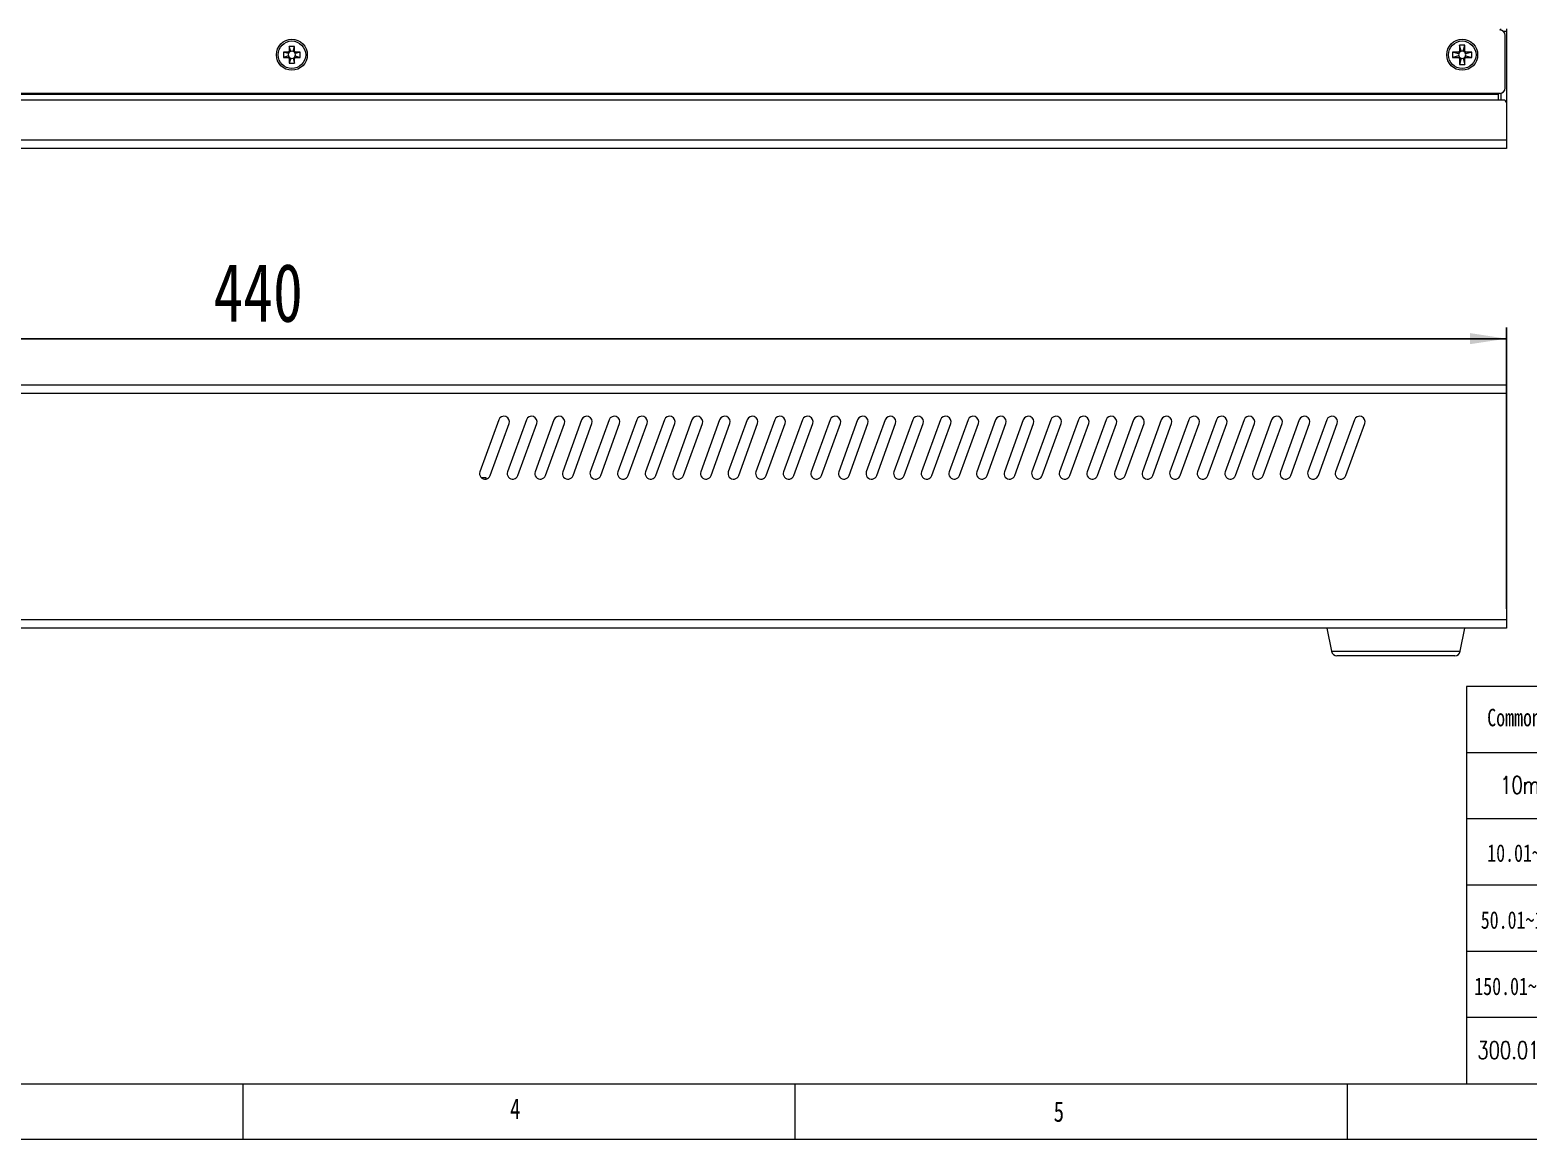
# Model space of a CAD drawing. Header units: millimetres. Extents: x 5 to 415, y 5 to 292.
# Drawn here: x 140.7 to 276.4, y 5 to 105.5 of the extents above; entities that cross this region are included whole.
import ezdxf

# ---------------------------------------------------------------- set-up
doc = ezdxf.new("R2010")
doc.units = ezdxf.units.MM
doc.styles.add('SLDTEXTSTYLE0', font='TXT', dxfattribs={"width": 0.75})
doc.styles.add('SLDTEXTSTYLE1', font='TXT', dxfattribs={"width": 0.75, "bigfont": 'bigfont'})
doc.dimstyles.new('SLDDIMSTYLE0', dxfattribs={"dimtxt": 5.291667, "dimasz": 3.302, "dimexe": 0, "dimexo": 0.0625, "dimgap": 1.322917, "dimtad": 1, "dimlfac": 2, "dimrnd": 1e-09, "dimzin": 12, "dimdsep": 46, "dimtxsty": 'SLDTEXTSTYLE0', "dimsah": 1, "dimcen": 0.09, "dimadec": 0, "dimazin": 3, "dimtfac": 1, "dimtofl": 0, "dimtmove": 0, "dimatfit": 3, "dimfxl": 1, "dimfrac": 2, "dimtolj": 1, "dimtzin": 12, "dimarcsym": 0})

# ---------------------------------------------------------------- blocks, each defined once
blk = doc.blocks.new('_D')
for p, q in [((54.41, 53.05), (54.41, 78.52)), ((274.41, 77.52), (54.41, 77.52)), ((274.41, 53.05), (274.41, 78.52))]:
    blk.add_line(p, q)
for points in [[(54.41, 77.52), (57.71, 77.02), (57.71, 78.03)], [(274.41, 77.52), (271.1, 78.03), (271.1, 77.02)]]:
    blk.add_solid(points)
at = {"insert": (157.3, 84.34), "char_height": 5.292, "attachment_point": 1, "style": 'SLDTEXTSTYLE0'}
blk.add_mtext('440', dxfattribs=at)

msp = doc.modelspace()

# ---------------------------------------------------------------- linework, layer by layer
at = {"color": 7, "linetype": 'Continuous', "lineweight": 15}
for p, q in [((273.907, 105.4843), (273.907, 105.5944)), ((274.307, 100.2444), (274.307, 104.9944)), ((274.407, 105.5944), (274.407, 105.3444)), ((274.407, 105.3444), (274.407, 98.8944)), ((164.0822, 103.4944), (163.657, 103.4944)), ((163.657, 103.4944), (163.657, 102.9944)), ((164.0986, 103.3471), (163.657, 103.4944)), ((164.0986, 103.1416), (163.657, 102.9944)), ((164.657, 103.9944), (164.157, 103.9944)), ((164.157, 103.9944), (164.157, 103.5692)), ((164.3042, 103.5527), (164.157, 103.9944)), ((164.5097, 103.5527), (164.657, 103.9944)), ((164.657, 103.5692), (164.657, 103.9944)), ((165.157, 103.4944), (164.7153, 103.3471)), ((164.7153, 103.1416), (165.157, 102.9944)), ((165.157, 103.4944), (164.7318, 103.4944)), ((165.157, 102.9944), (165.157, 103.4944)), ((270.0821, 103.4944), (269.532, 103.4944)), ((269.532, 103.4944), (269.532, 102.9944)), ((270.0945, 103.3336), (269.532, 103.4944)), ((270.0945, 103.1551), (269.532, 102.9944)), ((270.657, 104.1194), (270.157, 104.1194)), ((270.157, 104.1194), (270.157, 103.5692)), ((270.3177, 103.5569), (270.157, 104.1194)), ((270.4962, 103.5569), (270.657, 104.1194)), ((270.657, 103.5692), (270.657, 104.1194)), ((271.282, 103.4944), (270.7195, 103.3336)), ((270.7195, 103.1551), (271.282, 102.9944)), ((271.282, 103.4944), (270.7318, 103.4944)), ((271.282, 102.9944), (271.282, 103.4944)), ((163.657, 102.9944), (164.0822, 102.9944)), ((164.3042, 102.936), (164.157, 102.4944)), ((164.157, 102.9196), (164.157, 102.4944)), ((164.157, 102.4944), (164.657, 102.4944)), ((164.5097, 102.936), (164.657, 102.4944)), ((164.657, 102.4944), (164.657, 102.9196)), ((164.7318, 102.9944), (165.157, 102.9944)), ((269.532, 102.9944), (270.0821, 102.9944)), ((270.3177, 102.9319), (270.157, 102.3694)), ((270.157, 102.9195), (270.157, 102.3694)), ((270.157, 102.3694), (270.657, 102.3694)), ((270.4962, 102.9319), (270.657, 102.3694)), ((270.657, 102.3694), (270.657, 102.9195)), ((270.7318, 102.9944), (271.282, 102.9944)), ((273.807, 99.7444), (55.007, 99.7444)), ((273.707, 99.6444), (55.107, 99.6444)), ((273.707, 99.1444), (55.107, 99.1444)), ((273.707, 99.6444), (273.707, 99.7444)), ((273.707, 99.1444), (273.707, 99.6444)), ((274.157, 99.1444), (273.707, 99.1444)), ((273.907, 99.7545), (273.907, 99.1444)), ((274.407, 98.8944), (274.407, 95.4944)), ((274.407, 95.4944), (54.407, 95.4944)), ((274.407, 95.4944), (274.407, 94.7444)), ((274.407, 94.7444), (54.407, 94.7444)), ((274.407, 73.2987), (54.407, 73.2987)), ((274.407, 73.2987), (274.407, 72.5487)), ((274.407, 72.5487), (54.407, 72.5487)), ((274.407, 72.5487), (274.407, 52.0487)), ((183.1472, 70.1682), (181.4371, 65.4697)), ((182.3768, 65.1277), (184.0869, 69.8262)), ((185.6472, 70.1682), (183.9371, 65.4697)), ((184.8768, 65.1277), (186.5869, 69.8262)), ((188.1472, 70.1682), (186.4371, 65.4697)), ((187.3768, 65.1277), (189.0869, 69.8262)), ((190.6472, 70.1682), (188.9371, 65.4697)), ((189.8768, 65.1277), (191.5869, 69.8262)), ((193.1472, 70.1682), (191.4371, 65.4697)), ((192.3768, 65.1277), (194.0869, 69.8262)), ((195.6472, 70.1682), (193.9371, 65.4697)), ((194.8768, 65.1277), (196.5869, 69.8262)), ((198.1472, 70.1682), (196.4371, 65.4697)), ((197.3768, 65.1277), (199.0869, 69.8262)), ((200.6472, 70.1682), (198.9371, 65.4697)), ((199.8768, 65.1277), (201.5869, 69.8262)), ((203.1472, 70.1682), (201.4371, 65.4697)), ((202.3768, 65.1277), (204.0869, 69.8262)), ((205.6472, 70.1682), (203.9371, 65.4697)), ((204.8768, 65.1277), (206.5869, 69.8262)), ((208.1472, 70.1682), (206.4371, 65.4697)), ((207.3768, 65.1277), (209.0869, 69.8262)), ((210.6472, 70.1682), (208.9371, 65.4697)), ((209.8768, 65.1277), (211.5869, 69.8262)), ((213.1472, 70.1682), (211.4371, 65.4697)), ((212.3768, 65.1277), (214.0869, 69.8262)), ((215.6472, 70.1682), (213.9371, 65.4697)), ((214.8768, 65.1277), (216.5869, 69.8262)), ((218.1472, 70.1682), (216.4371, 65.4697)), ((217.3768, 65.1277), (219.0869, 69.8262)), ((220.6472, 70.1682), (218.9371, 65.4697)), ((219.8768, 65.1277), (221.5869, 69.8262)), ((223.1472, 70.1682), (221.4371, 65.4697)), ((222.3768, 65.1277), (224.0869, 69.8262)), ((225.6472, 70.1682), (223.9371, 65.4697)), ((224.8768, 65.1277), (226.5869, 69.8262)), ((228.1472, 70.1682), (226.4371, 65.4697)), ((227.3768, 65.1277), (229.0869, 69.8262)), ((230.6472, 70.1682), (228.9371, 65.4697)), ((229.8768, 65.1277), (231.5869, 69.8262)), ((233.1472, 70.1682), (231.4371, 65.4697)), ((232.3768, 65.1277), (234.0869, 69.8262)), ((235.6472, 70.1682), (233.9371, 65.4697)), ((234.8768, 65.1277), (236.5869, 69.8262)), ((238.1472, 70.1682), (236.4371, 65.4697)), ((237.3768, 65.1277), (239.0869, 69.8262)), ((240.6472, 70.1682), (238.9371, 65.4697)), ((239.8768, 65.1277), (241.5869, 69.8262)), ((243.1472, 70.1682), (241.4371, 65.4697)), ((242.3768, 65.1277), (244.0869, 69.8262)), ((245.6472, 70.1682), (243.9371, 65.4697)), ((244.8768, 65.1277), (246.5869, 69.8262)), ((248.1472, 70.1682), (246.4371, 65.4697)), ((247.3768, 65.1277), (249.0869, 69.8262)), ((250.6472, 70.1682), (248.9371, 65.4697)), ((249.8768, 65.1277), (251.5869, 69.8262)), ((253.1472, 70.1682), (251.4371, 65.4697)), ((252.3768, 65.1277), (254.0869, 69.8262)), ((255.6472, 70.1682), (253.9371, 65.4697)), ((254.8768, 65.1277), (256.5869, 69.8262)), ((258.1472, 70.1682), (256.4371, 65.4697)), ((257.3768, 65.1277), (259.0869, 69.8262)), ((260.6472, 70.1682), (258.9371, 65.4697)), ((259.8768, 65.1277), (261.5869, 69.8262)), ((182.007, 64.9237), (181.5762, 64.9237)), ((182.007, 64.8088), (182.007, 64.9237)), ((274.407, 52.0487), (54.407, 52.0487)), ((274.407, 52.0487), (274.407, 51.2987)), ((274.407, 51.2987), (54.407, 51.2987)), ((258.157, 51.2987), (258.5766, 49.2006)), ((270.2373, 49.2006), (270.657, 51.2987)), ((264.407, 48.7987), (259.0669, 48.7987)), ((269.7471, 48.7987), (264.407, 48.7987))]:
    msp.add_line(p, q, dxfattribs=at)
at = {"color": 8, "linetype": 'Continuous', "lineweight": 15}
for p, q in [((274.407, 105.3444), (274.164, 105.3444)), ((258.5766, 49.2006), (270.2373, 49.2006))]:
    msp.add_line(p, q, dxfattribs=at)
at = {"color": 7, "linetype": 'Continuous', "lineweight": 0}
for p, q in [((270.8, 46), (270.8, 10)), ((294.8, 46), (270.8, 46)), ((294.8, 40), (270.8, 40)), ((294.8, 34), (270.8, 34)), ((294.8, 28), (270.8, 28)), ((294.8, 22), (270.8, 22)), ((294.8, 16), (270.8, 16)), ((10, 10), (410, 10)), ((160, 5), (160, 10)), ((210, 5), (210, 10)), ((260, 10), (260, 5)), ((270.8, 10), (345.2, 10)), ((5, 5), (415, 5))]:
    msp.add_line(p, q, dxfattribs=at)
at = {"color": 7, "linetype": 'Continuous', "lineweight": 15, "flags": 128}
for points in [[(164.0986, 103.3471), (164.0816, 103.2444), (164.0986, 103.1416)], [(164.1772, 103.4742), (164.1305, 103.4153), (164.0986, 103.3471)], [(164.0986, 103.1416), (164.1305, 103.0735), (164.1772, 103.0146)], [(164.3042, 103.5527), (164.2361, 103.5209), (164.1772, 103.4742)], [(164.5097, 103.5527), (164.407, 103.5697), (164.3042, 103.5527)], [(164.6368, 103.4742), (164.5779, 103.5209), (164.5097, 103.5527)], [(164.7153, 103.3471), (164.6835, 103.4153), (164.6368, 103.4742)], [(164.6368, 103.0146), (164.6835, 103.0735), (164.7153, 103.1416)], [(164.7153, 103.1416), (164.7323, 103.2444), (164.7153, 103.3471)], [(270.0945, 103.3336), (270.0818, 103.2444), (270.0945, 103.1551)], [(270.1772, 103.4742), (270.1268, 103.4092), (270.0945, 103.3336)], [(270.0945, 103.1551), (270.1268, 103.0795), (270.1772, 103.0146)], [(270.3177, 103.5569), (270.2421, 103.5246), (270.1772, 103.4742)], [(270.4962, 103.5569), (270.407, 103.5695), (270.3177, 103.5569)], [(270.6368, 103.4742), (270.5718, 103.5246), (270.4962, 103.5569)], [(270.7195, 103.3336), (270.6872, 103.4092), (270.6368, 103.4742)], [(270.6368, 103.0146), (270.6872, 103.0795), (270.7195, 103.1551)], [(270.7195, 103.1551), (270.7321, 103.2444), (270.7195, 103.3336)], [(164.1772, 103.0146), (164.2361, 102.9679), (164.3042, 102.936)], [(164.3042, 102.936), (164.407, 102.919), (164.5097, 102.936)], [(164.5097, 102.936), (164.5779, 102.9679), (164.6368, 103.0146)], [(270.1772, 103.0146), (270.2421, 102.9642), (270.3177, 102.9319)], [(270.3177, 102.9319), (270.407, 102.9192), (270.4962, 102.9319)], [(270.4962, 102.9319), (270.5718, 102.9642), (270.6368, 103.0146)]]:
    msp.add_lwpolyline(points, dxfattribs=at)
at = {"color": 7, "linetype": 'Continuous', "lineweight": 15}
for centre, radius in [((164.407, 103.2444), 1.4), ((164.407, 103.2444), 1.25), ((270.407, 103.2444), 1.4), ((270.407, 103.2444), 1.25)]:
    msp.add_circle(centre, radius, dxfattribs=at)
for centre, radius, start, end in [((273.807, 104.9944), 0.5, 360, 90), ((273.807, 100.2444), 0.5, 270, 0), ((274.157, 98.8944), 0.25, 0, 90), ((183.6171, 69.9972), 0.5, 340, 160), ((186.1171, 69.9972), 0.5, 340, 160), ((188.6171, 69.9972), 0.5, 340, 160), ((191.1171, 69.9972), 0.5, 340, 160), ((193.6171, 69.9972), 0.5, 340, 160), ((196.1171, 69.9972), 0.5, 340, 160), ((198.6171, 69.9972), 0.5, 340, 160), ((201.1171, 69.9972), 0.5, 340, 160), ((203.6171, 69.9972), 0.5, 340, 160), ((206.1171, 69.9972), 0.5, 340, 160), ((208.6171, 69.9972), 0.5, 340, 160), ((211.1171, 69.9972), 0.5, 340, 160), ((213.6171, 69.9972), 0.5, 340, 160), ((216.1171, 69.9972), 0.5, 340, 160), ((218.6171, 69.9972), 0.5, 340, 160), ((221.1171, 69.9972), 0.5, 340, 160), ((223.6171, 69.9972), 0.5, 340, 160), ((226.1171, 69.9972), 0.5, 340, 160), ((228.6171, 69.9972), 0.5, 340, 160), ((231.1171, 69.9972), 0.5, 340, 160), ((233.6171, 69.9972), 0.5, 340, 160), ((236.1171, 69.9972), 0.5, 340, 160), ((238.6171, 69.9972), 0.5, 340, 160), ((241.1171, 69.9972), 0.5, 340, 160), ((243.6171, 69.9972), 0.5, 340, 160), ((246.1171, 69.9972), 0.5, 340, 160), ((248.6171, 69.9972), 0.5, 340, 160), ((251.1171, 69.9972), 0.5, 340, 160), ((253.6171, 69.9972), 0.5, 340, 160), ((256.1171, 69.9972), 0.5, 340, 160), ((258.6171, 69.9972), 0.5, 340, 160), ((261.1171, 69.9972), 0.5, 340, 160), ((181.907, 65.2987), 0.5, 160, 340), ((184.407, 65.2987), 0.5, 160, 340), ((186.907, 65.2987), 0.5, 160, 340), ((189.407, 65.2987), 0.5, 160, 340), ((191.907, 65.2987), 0.5, 160, 340), ((194.407, 65.2987), 0.5, 160, 340), ((196.907, 65.2987), 0.5, 160, 340), ((199.407, 65.2987), 0.5, 160, 340), ((201.907, 65.2987), 0.5, 160, 340), ((204.407, 65.2987), 0.5, 160, 340), ((206.907, 65.2987), 0.5, 160, 340), ((209.407, 65.2987), 0.5, 160, 340), ((211.907, 65.2987), 0.5, 160, 340), ((214.407, 65.2987), 0.5, 160, 340), ((216.907, 65.2987), 0.5, 160, 340), ((219.407, 65.2987), 0.5, 160, 340), ((221.907, 65.2987), 0.5, 160, 340), ((224.407, 65.2987), 0.5, 160, 340), ((226.907, 65.2987), 0.5, 160, 340), ((229.407, 65.2987), 0.5, 160, 340), ((231.907, 65.2987), 0.5, 160, 340), ((234.407, 65.2987), 0.5, 160, 340), ((236.907, 65.2987), 0.5, 160, 340), ((239.407, 65.2987), 0.5, 160, 340), ((241.907, 65.2987), 0.5, 160, 340), ((244.407, 65.2987), 0.5, 160, 340), ((246.907, 65.2987), 0.5, 160, 340), ((249.407, 65.2987), 0.5, 160, 340), ((251.907, 65.2987), 0.5, 160, 340), ((254.407, 65.2987), 0.5, 160, 340), ((256.907, 65.2987), 0.5, 160, 340), ((259.407, 65.2987), 0.5, 160, 340), ((259.0669, 49.2987), 0.5, 191.309932, 270), ((269.7471, 49.2987), 0.5, 270, 348.690068)]:
    msp.add_arc(centre, radius, start, end, dxfattribs=at)
for points, knots in [([(164.0822, 103.4944), (164.0906, 103.4952), (164.1074, 103.4968), (164.1299, 103.5097), (164.1468, 103.5287), (164.1557, 103.5497), (164.1566, 103.5636), (164.157, 103.5692)], [0, 0, 0, 0, 0.21497185, 0.42997475, 0.64434253, 0.85844187, 1, 1, 1, 1]), ([(164.1772, 103.4742), (164.177, 103.4741), (164.1666, 103.4672), (164.1418, 103.4661), (164.1087, 103.4775), (164.0922, 103.4872), (164.0831, 103.4938), (164.0822, 103.4944), (164.0822, 103.4944)], [0, 0, 0, 0, 0.0036517, 0.26326689, 0.50802712, 0.9492414, 0.9999412, 1, 1, 1, 1]), ([(164.157, 103.5692), (164.157, 103.5692), (164.1576, 103.5681), (164.1637, 103.5597), (164.1739, 103.5426), (164.1836, 103.5139), (164.1843, 103.4945), (164.1817, 103.4828), (164.1791, 103.4771), (164.1772, 103.4743), (164.1772, 103.4742)], [0, 0, 0, 0, 0.00005894, 0.05074231, 0.491814, 0.73649496, 0.86595194, 0.93104688, 0.9963496, 1, 1, 1, 1]), ([(164.6368, 103.4742), (164.6367, 103.4743), (164.6298, 103.4848), (164.6288, 103.5096), (164.64, 103.5425), (164.6502, 103.5597), (164.6563, 103.5681), (164.657, 103.5692), (164.657, 103.5692)], [0, 0, 0, 0, 0.00365158, 0.26326701, 0.50802705, 0.94924129, 0.99994104, 1, 1, 1, 1]), ([(164.7318, 103.4944), (164.7318, 103.4944), (164.7308, 103.4938), (164.7217, 103.4872), (164.7054, 103.4775), (164.6765, 103.4677), (164.6571, 103.467), (164.6454, 103.4696), (164.6397, 103.4723), (164.6369, 103.4741), (164.6368, 103.4742)], [0, 0, 0, 0, 0.00005878, 0.0507422, 0.49181392, 0.73649507, 0.86595197, 0.93104681, 0.99634948, 1, 1, 1, 1]), ([(164.657, 103.5692), (164.6578, 103.5607), (164.6594, 103.5439), (164.6723, 103.5215), (164.6913, 103.5046), (164.7123, 103.4956), (164.7262, 103.4947), (164.7318, 103.4944)], [0, 0, 0, 0, 0.21497636, 0.42997081, 0.64434144, 0.85844201, 1, 1, 1, 1]), ([(270.0821, 103.4944), (270.0906, 103.4952), (270.1074, 103.4968), (270.1299, 103.5097), (270.1467, 103.5287), (270.1557, 103.5498), (270.1566, 103.5637), (270.157, 103.5692)], [0, 0, 0, 0, 0.2149477, 0.42992772, 0.64429865, 0.85848401, 1, 1, 1, 1]), ([(270.1772, 103.4742), (270.177, 103.4741), (270.1654, 103.466), (270.1381, 103.4663), (270.1081, 103.4782), (270.0864, 103.4876), (270.0847, 103.4937), (270.0821, 103.4944), (270.0821, 103.4944)], [0, 0, 0, 0, 0.00350224, 0.26499011, 0.50859934, 0.93836414, 0.99993978, 1, 1, 1, 1]), ([(270.157, 103.5692), (270.157, 103.5692), (270.157, 103.5682), (270.1659, 103.5595), (270.1725, 103.5447), (270.1835, 103.517), (270.1849, 103.4967), (270.1827, 103.4855), (270.1802, 103.4791), (270.1784, 103.4759), (270.1773, 103.4743), (270.1772, 103.4742)], [0, 0, 0, 0, 0.00005854, 0.06160571, 0.49116625, 0.73465914, 0.86492036, 0.93054585, 0.96349278, 0.99650134, 1, 1, 1, 1]), ([(270.6368, 103.4742), (270.6367, 103.4743), (270.6286, 103.486), (270.6292, 103.5129), (270.6393, 103.5445), (270.6567, 103.5594), (270.6544, 103.5682), (270.657, 103.5692), (270.657, 103.5692)], [0, 0, 0, 0, 0.00350289, 0.26499083, 0.50860012, 0.93836329, 0.99993964, 1, 1, 1, 1]), ([(270.7318, 103.4944), (270.7318, 103.4944), (270.7318, 103.4937), (270.7188, 103.4876), (270.7081, 103.4783), (270.6796, 103.4679), (270.6593, 103.4664), (270.6481, 103.4687), (270.6417, 103.4712), (270.6385, 103.473), (270.6369, 103.4741), (270.6368, 103.4742)], [0, 0, 0, 0, 0.0000584, 0.06160626, 0.49116504, 0.73465857, 0.86492206, 0.93054623, 0.96349375, 0.99649942, 1, 1, 1, 1]), ([(270.657, 103.5692), (270.6578, 103.5608), (270.6594, 103.5439), (270.6723, 103.5215), (270.6913, 103.5046), (270.7124, 103.4956), (270.7263, 103.4947), (270.7318, 103.4944)], [0, 0, 0, 0, 0.214932664, 0.429893944, 0.644328464, 0.858457997, 1, 1, 1, 1]), ([(164.0822, 102.9944), (164.0822, 102.9944), (164.0831, 102.995), (164.0922, 103.0009), (164.1085, 103.0113), (164.1374, 103.021), (164.1568, 103.0217), (164.1685, 103.0191), (164.1743, 103.0165), (164.177, 103.0147), (164.1772, 103.0146)], [0, 0, 0, 0, 0.00005885, 0.05074226, 0.49181395, 0.73649508, 0.86595198, 0.93104681, 0.99634948, 1, 1, 1, 1]), ([(164.157, 102.9196), (164.1561, 102.928), (164.1545, 102.9448), (164.1416, 102.9673), (164.1226, 102.9842), (164.1016, 102.9931), (164.0877, 102.994), (164.0822, 102.9944)], [0, 0, 0, 0, 0.2149731, 0.4299717, 0.64434034, 0.85844157, 1, 1, 1, 1]), ([(164.1772, 103.0146), (164.1772, 103.0144), (164.1841, 103.004), (164.1852, 102.9792), (164.1739, 102.9461), (164.1637, 102.9296), (164.1576, 102.9205), (164.157, 102.9196), (164.157, 102.9196)], [0, 0, 0, 0, 0.00365179, 0.26326697, 0.50802718, 0.9492414, 0.99994114, 1, 1, 1, 1]), ([(164.657, 102.9196), (164.657, 102.9196), (164.6563, 102.9205), (164.6502, 102.9296), (164.64, 102.946), (164.6303, 102.9748), (164.6296, 102.9942), (164.6322, 103.0059), (164.6349, 103.0117), (164.6367, 103.0144), (164.6368, 103.0146)], [0, 0, 0, 0, 0.00005884, 0.0507422, 0.49181387, 0.736495, 0.86595173, 0.93104667, 0.99634939, 1, 1, 1, 1]), ([(164.6368, 103.0146), (164.6369, 103.0147), (164.6474, 103.0215), (164.6721, 103.0226), (164.7053, 103.0113), (164.7217, 103.0009), (164.7308, 102.995), (164.7318, 102.9944), (164.7318, 102.9944)], [0, 0, 0, 0, 0.0036517, 0.26326688, 0.50802709, 0.94924134, 0.99994113, 1, 1, 1, 1]), ([(164.7318, 102.9944), (164.7233, 102.9935), (164.7065, 102.9919), (164.6841, 102.979), (164.6672, 102.96), (164.6582, 102.939), (164.6573, 102.9251), (164.657, 102.9196)], [0, 0, 0, 0, 0.21497227, 0.42997365, 0.64434185, 0.8584416, 1, 1, 1, 1]), ([(270.0821, 102.9944), (270.0821, 102.9944), (270.0847, 102.9952), (270.0864, 103.0006), (270.1079, 103.0106), (270.1342, 103.0208), (270.1546, 103.0223), (270.1659, 103.0201), (270.1722, 103.0176), (270.1754, 103.0158), (270.177, 103.0147), (270.1772, 103.0146)], [0, 0, 0, 0, 0.00006025, 0.06160644, 0.49116614, 0.73465916, 0.86491846, 0.93054248, 0.96348992, 0.99649943, 1, 1, 1, 1]), ([(270.157, 102.9195), (270.1561, 102.928), (270.1545, 102.9448), (270.1416, 102.9673), (270.1226, 102.9841), (270.1016, 102.9931), (270.0877, 102.994), (270.0821, 102.9944)], [0, 0, 0, 0, 0.214941328, 0.429904089, 0.644331331, 0.858458874, 1, 1, 1, 1]), ([(270.1772, 103.0146), (270.1773, 103.0144), (270.1852, 103.0027), (270.1852, 102.9758), (270.1726, 102.9444), (270.1659, 102.9286), (270.157, 102.9207), (270.157, 102.9195), (270.157, 102.9195)], [0, 0, 0, 0, 0.00350056, 0.26498931, 0.50859885, 0.93836473, 0.99994134, 1, 1, 1, 1]), ([(270.657, 102.9195), (270.657, 102.9195), (270.6544, 102.9207), (270.6567, 102.9288), (270.6393, 102.9441), (270.6306, 102.9717), (270.629, 102.992), (270.6313, 103.0033), (270.6338, 103.0096), (270.6355, 103.0128), (270.6367, 103.0144), (270.6368, 103.0146)], [0, 0, 0, 0, 0.00006042, 0.06160735, 0.49116507, 0.73465816, 0.86491864, 0.93054414, 0.96349259, 0.99649854, 1, 1, 1, 1]), ([(270.6368, 103.0146), (270.6369, 103.0147), (270.6486, 103.0227), (270.6753, 103.0224), (270.7079, 103.0106), (270.7188, 103.0005), (270.7318, 102.9952), (270.7318, 102.9944), (270.7318, 102.9944)], [0, 0, 0, 0, 0.00350225, 0.26499069, 0.50860051, 0.93836433, 0.99994151, 1, 1, 1, 1]), ([(270.7318, 102.9944), (270.7234, 102.9935), (270.7065, 102.9919), (270.6841, 102.979), (270.6672, 102.96), (270.6582, 102.939), (270.6573, 102.9251), (270.657, 102.9195)], [0, 0, 0, 0, 0.21495455, 0.42988641, 0.64431011, 0.8584751, 1, 1, 1, 1])]:
    msp.add_open_spline(points, degree=3, knots=knots, dxfattribs=at)

# ---------------------------------------------------------------- texts
at = {"color": 7, "linetype": 'Continuous', "lineweight": 0, "attachment_point": 1}
for s, insert, char_height, style in [('Common Tolerance', (272.674, 43.9873), 1.5875, 'SLDTEXTSTYLE0'), ('10mm\\M+188C8\\M+189BA', (273.847, 37.8771), 1.5875, 'SLDTEXTSTYLE1'), ('10.01~50mm', (272.674, 31.7083), 1.5875, 'SLDTEXTSTYLE0'), ('50.01~150mm', (272.0875, 25.6428), 1.5875, 'SLDTEXTSTYLE0'), ('150.01~300mm', (271.501, 19.6377), 1.5875, 'SLDTEXTSTYLE0'), ('300.01mm\\M+188C8\\M+18FE3', (271.7847, 13.8433), 1.5875, 'SLDTEXTSTYLE1'), ('4', (184.1667, 8.668), 1.8521, 'SLDTEXTSTYLE0'), ('5', (233.4024, 8.4143), 1.8521, 'SLDTEXTSTYLE0')]:
    msp.add_mtext(s, dxfattribs=dict(at, insert=insert, char_height=char_height, style=style))

# ---------------------------------------------------------------- dimensions: what is measured, and where the dimension line sits
dim = msp.add_linear_dim(base=(54.407, 77.5231), p1=(274.407, 52.0487), p2=(54.407, 52.0487), dimstyle='SLDDIMSTYLE0')
dim.commit()
dim.dimension.update_dxf_attribs({"geometry": '_D', "text_midpoint": (163.1612, 77.5231), "dimtype": 160})

doc.saveas('drawing.dxf')
